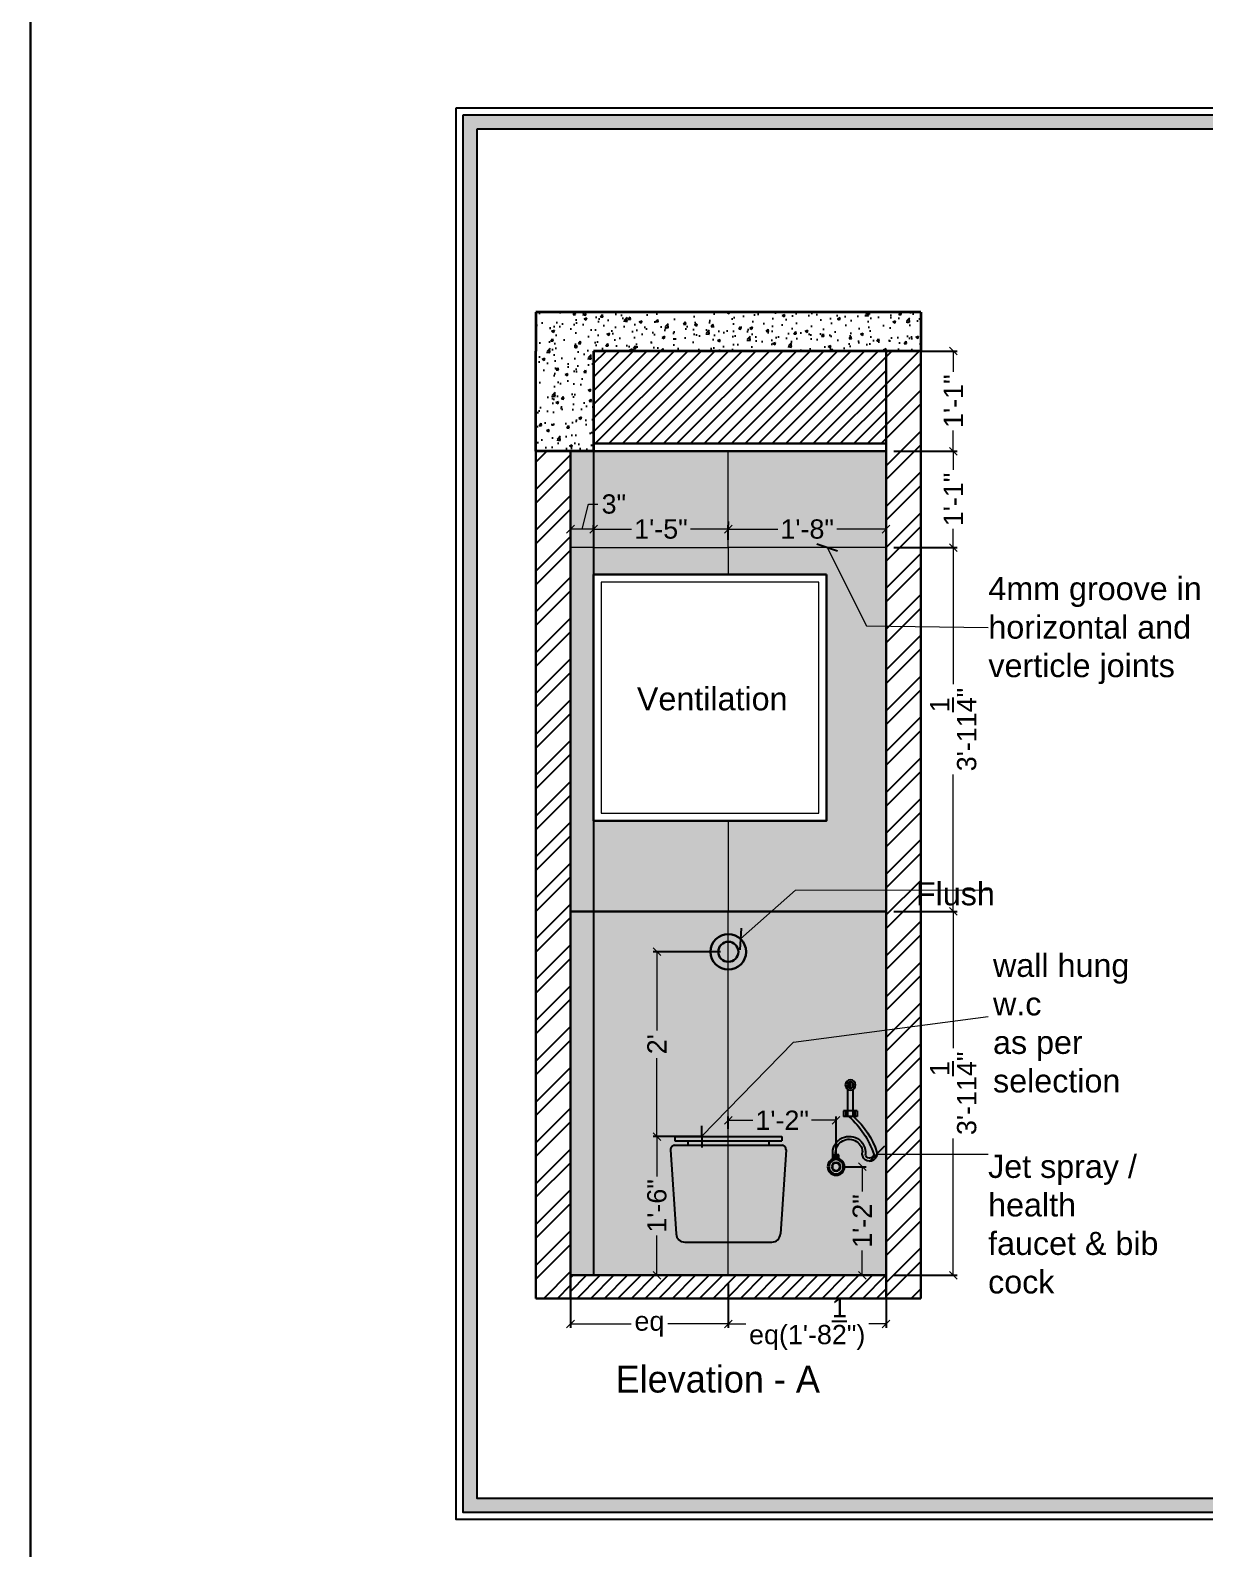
# Model space of a CAD drawing. Header units: millimetres. Extents: x 56222 to 3066687, y -650199 to -121287.
# Drawn here: x 150163.9 to 150316.5, y -183242.7 to -183045.5 of the extents above; entities that cross this region are included whole.
import ezdxf

# ---------------------------------------------------------------- set-up
doc = ezdxf.new("R2010")
doc.units = ezdxf.units.MM
doc.header["$MEASUREMENT"] = 0
doc.header["$PDMODE"] = 35
doc.layers.get('Defpoints').update_dxf_attribs({"color": 220})
for name, color, linetype, lineweight in [('COLUMN', 1, 'Continuous', 30), ('dim05', 1, 'Continuous', 13), ('ELEC.', 5, 'Continuous', 20), ('Flooring', 253, 'Continuous', 30), ('FURNITURE', 32, 'Continuous', 9), ('LABALLING', 1, 'Continuous', 25), ('NAME PLATE', 7, 'Continuous', 25), ('sec. mark', 5, 'Continuous', 25), ('wall', 7, 'Continuous', 30), ('XX~SLAB ( BEAM )~ ( DIM )', 7, 'Continuous', 9)]:
    doc.layers.add(name, color=color, linetype=linetype, lineweight=lineweight)
doc.layers.add('hatch', color=253, linetype='Continuous', lineweight=0, transparency=0.4)
doc.layers.add('SANIT', color=232, linetype='Continuous')
doc.styles.add('Aerial', font='arial.ttf')
doc.styles.add('Arial', font='arial.ttf')
doc.styles.add('DATE', font='swissc.ttf', dxfattribs={"height": 6.75})
doc.styles.get("Standard").update_dxf_attribs({"font": 'arial.ttf', "height": 6})
doc.dimstyles.new('ISO-25', dxfattribs={"dimtxt": 2.5, "dimasz": 1, "dimexe": 0.5, "dimexo": 1, "dimtad": 0, "dimdec": 1, "dimlunit": 4, "dimtxsty": 'Standard', "dimblk": 'OBLIQUE', "dimcen": 2.5, "dimclrd": 1, "dimclre": 1, "dimclrt": 5, "dimadec": 0, "dimazin": 0, "dimtfac": 1, "dimtdec": 1, "dimtmove": 0, "dimatfit": 3, "dimfxl": 1, "dimlwd": -1, "dimarcsym": 0})
doc.dimstyles.new('NEW ', dxfattribs={"dimtxt": 3, "dimasz": 2, "dimexe": 1, "dimexo": 1, "dimgap": 0.089996, "dimtad": 0, "dimtoh": 1, "dimzin": 3, "dimdsep": 46, "dimlunit": 4, "dimtxsty": 'Aerial', "dimblk": 'OBLIQUE', "dimcen": 0.089996, "dimdle": 1, "dimclrd": 252, "dimclre": 252, "dimclrt": 7, "dimadec": 0, "dimazin": 1, "dimtfac": 1, "dimtdec": 0, "dimtofl": 0, "dimtmove": 1, "dimatfit": 3, "dimldrblk": 'OBLIQUE', "dimfxl": 1, "dimtolj": 1, "dimtzin": 0, "dimlwd": 5, "dimlwe": 5, "dimarcsym": 0})

# ---------------------------------------------------------------- blocks, each defined once
blk = doc.blocks.new('sda sdasd')
at = {"ltscale": 0.25, "true_color": 0xffffff}
h = blk.add_hatch(color=7, dxfattribs=at)
h.dxf.hatch_style = 1
h.paths.add_polyline_path([(46521.76, -32072.17, 0.433848), (46521.2, -32071.58), (46507.32, -32071.58, 0.433848), (46506.76, -32072.17), (46507.49, -32083.1, 0.394848), (46508.6, -32084.15), (46519.92, -32084.15, 0.394848), (46521.03, -32083.1)])
h.paths.add_polyline_path([(46521.2, -32070.46), (46507.32, -32070.46), (46507.32, -32071.02), (46521.2, -32071.02)])
h.paths.add_polyline_path([(46519.53, -32071.02), (46508.99, -32071.02), (46508.99, -32071.58), (46519.53, -32071.58)])
at = {"layer": 'SANIT'}
for p, q in [((46507.32, -32070.46), (46507.32, -32071.02)), ((46507.32, -32070.46), (46521.2, -32070.46)), ((46521.2, -32070.46), (46521.2, -32071.02)), ((46506.76, -32072.17), (46507.49, -32083.1)), ((46507.32, -32071.02), (46521.2, -32071.02)), ((46507.32, -32071.58), (46521.2, -32071.58)), ((46508.99, -32071.02), (46508.99, -32071.58)), ((46519.53, -32071.02), (46519.53, -32071.58)), ((46521.76, -32072.17), (46521.03, -32083.1)), ((46508.6, -32084.15), (46519.92, -32084.15))]:
    blk.add_line(p, q, dxfattribs=at)
for centre, radius, start, end in [((46507.32, -32072.14), 0.558, 90, 183.8141), ((46521.2, -32072.14), 0.558, 356.1859, 90), ((46508.6, -32083.03), 1.12, 183.8141, 270), ((46519.92, -32083.03), 1.12, 270, 356.1859)]:
    blk.add_arc(centre, radius, start, end, dxfattribs=at)
blk = doc.blocks.new('_Oblique')
at = {"layer": 'wall', "color": 0, "lineweight": -2}
blk.add_line((-0.5, -0.5), (0.5, 0.5), dxfattribs=at)
blk = doc.blocks.new('*D1346')
at = {"layer": 'Defpoints', "color": 0, "lineweight": 25, "transparency": 16777216}
for p in [(150245.31, -183189.15), (150250.91, -183189.15), (150250.91, -183207.15)]:
    blk.add_point(p, dxfattribs=at)
at = {"layer": 'dim05', "color": 1, "linetype": 'Continuous', "lineweight": -2, "transparency": 16777216}
for p, q in [((150249.91, -183189.15), (150244.81, -183189.15)), ((150249.91, -183207.15), (150244.81, -183207.15))]:
    blk.add_line(p, q, dxfattribs=at)
at = {"layer": 'dim05', "color": 1, "linetype": 'Continuous', "transparency": 16777216}
for p, q in [((150245.31, -183189.15), (150245.31, -183194.32)), ((150245.31, -183207.15), (150245.31, -183201.98))]:
    blk.add_line(p, q, dxfattribs=at)
at = {"layer": 'dim05', "color": 1, "transparency": 16777216}
for p, rotation in [((150245.31, -183189.15), 90), ((150245.31, -183207.15), 270)]:
    blk.add_blockref('_Oblique', p, dxfattribs=dict(at, rotation=rotation))
at = {"layer": 'dim05', "color": 5, "lineweight": 25, "transparency": 16777216, "insert": (150245.31, -183198.15), "char_height": 2.5, "attachment_point": 5, "rotation": 90, "style": 'Arial'}
blk.add_mtext('1\'-6"', dxfattribs=at)
blk = doc.blocks.new('*D1347')
at = {"layer": 'Defpoints', "color": 0, "lineweight": 25, "transparency": 16777216}
for p in [(150245.31, -183165.15), (150254.58, -183165.15, -0.06), (150252.12, -183189.15)]:
    blk.add_point(p, dxfattribs=at)
at = {"layer": 'dim05', "color": 1, "linetype": 'Continuous', "lineweight": -2, "transparency": 16777216}
for p, q in [((150253.58, -183165.15), (150244.81, -183165.15)), ((150251.12, -183189.15), (150244.81, -183189.15))]:
    blk.add_line(p, q, dxfattribs=at)
at = {"layer": 'dim05', "color": 1, "linetype": 'Continuous', "transparency": 16777216}
for p, q in [((150245.31, -183165.15), (150245.31, -183175.36)), ((150245.31, -183189.15), (150245.31, -183178.95))]:
    blk.add_line(p, q, dxfattribs=at)
at = {"layer": 'dim05', "color": 1, "transparency": 16777216}
for p, rotation in [((150245.31, -183165.15), 90), ((150245.31, -183189.15), 270)]:
    blk.add_blockref('_Oblique', p, dxfattribs=dict(at, rotation=rotation))
at = {"layer": 'dim05', "color": 5, "lineweight": 25, "transparency": 16777216, "insert": (150245.31, -183177.15), "char_height": 2.5, "attachment_point": 5, "rotation": 90, "style": 'Arial'}
blk.add_mtext("2'", dxfattribs=at)
blk = doc.blocks.new('*D1344')
at = {"layer": 'Defpoints', "color": 0, "lineweight": 25, "transparency": 16777216}
for p in [(150234.08, -183207.15), (150254.58, -183207.15, -0.06), (150254.58, -183213.48)]:
    blk.add_point(p, dxfattribs=at)
at = {"layer": 'dim05', "color": 1, "linetype": 'Continuous', "lineweight": -2, "transparency": 16777216}
for p, q in [((150234.08, -183208.15), (150234.08, -183213.98)), ((150254.58, -183208.15), (150254.58, -183213.98))]:
    blk.add_line(p, q, dxfattribs=at)
at = {"layer": 'dim05', "color": 1, "linetype": 'Continuous', "transparency": 16777216}
for p, q in [((150234.08, -183213.48), (150241.96, -183213.48)), ((150254.58, -183213.48), (150246.71, -183213.48))]:
    blk.add_line(p, q, dxfattribs=at)
at = {"layer": 'dim05', "color": 1, "transparency": 16777216, "rotation": 180}
blk.add_blockref('_Oblique', (150234.08, -183213.48), dxfattribs=at)
at = {"layer": 'dim05', "color": 1, "transparency": 16777216}
blk.add_blockref('_Oblique', (150254.58, -183213.48), dxfattribs=at)
at = {"layer": 'dim05', "color": 5, "lineweight": 25, "transparency": 16777216, "insert": (150244.33, -183213.48), "char_height": 2.5, "attachment_point": 5, "style": 'Arial'}
blk.add_mtext('eq', dxfattribs=at)
blk = doc.blocks.new('*D1345')
at = {"layer": 'Defpoints', "color": 0, "lineweight": 25, "transparency": 16777216}
for p in [(150254.58, -183207.15, -0.06), (150275.08, -183207.15, -0.12), (150275.08, -183213.48)]:
    blk.add_point(p, dxfattribs=at)
at = {"layer": 'dim05', "color": 1, "linetype": 'Continuous', "lineweight": -2, "transparency": 16777216}
for p, q in [((150254.58, -183208.15), (150254.58, -183213.98)), ((150275.08, -183208.15), (150275.08, -183213.98))]:
    blk.add_line(p, q, dxfattribs=at)
at = {"layer": 'dim05', "color": 1, "linetype": 'Continuous', "transparency": 16777216}
for p, q in [((150254.58, -183213.48), (150256.84, -183213.48)), ((150275.08, -183213.48), (150272.83, -183213.48))]:
    blk.add_line(p, q, dxfattribs=at)
at = {"layer": 'dim05', "color": 1, "transparency": 16777216, "rotation": 180}
blk.add_blockref('_Oblique', (150254.58, -183213.48), dxfattribs=at)
at = {"layer": 'dim05', "color": 1, "transparency": 16777216}
blk.add_blockref('_Oblique', (150275.08, -183213.48), dxfattribs=at)
at = {"layer": 'dim05', "color": 5, "lineweight": 25, "transparency": 16777216, "insert": (150264.83, -183213.48), "char_height": 2.5, "attachment_point": 5, "style": 'Arial'}
blk.add_mtext('eq(1\'-8{\\H1x;\\S1/2;}")', dxfattribs=at)
blk = doc.blocks.new('*D1360')
at = {"layer": 'Defpoints', "color": 0, "lineweight": 25, "transparency": 16777216}
for p in [(150275.08, -183159.91), (150283.81, -183159.91), (150275.08, -183207.15, -0.12)]:
    blk.add_point(p, dxfattribs=at)
at = {"layer": 'dim05', "color": 1, "linetype": 'Continuous', "lineweight": -2, "transparency": 16777216}
for p, q in [((150276.08, -183159.91), (150284.31, -183159.91)), ((150276.08, -183207.15), (150284.31, -183207.15))]:
    blk.add_line(p, q, dxfattribs=at)
at = {"layer": 'dim05', "color": 1, "linetype": 'Continuous', "transparency": 16777216}
for p, q in [((150283.81, -183159.91), (150283.81, -183177.67)), ((150283.81, -183207.15), (150283.81, -183189.4))]:
    blk.add_line(p, q, dxfattribs=at)
at = {"layer": 'dim05', "color": 1, "transparency": 16777216}
for p, rotation in [((150283.81, -183159.91), 90), ((150283.81, -183207.15), 270)]:
    blk.add_blockref('_Oblique', p, dxfattribs=dict(at, rotation=rotation))
at = {"layer": 'dim05', "color": 5, "lineweight": 25, "transparency": 16777216, "insert": (150283.81, -183183.53), "char_height": 2.5, "attachment_point": 5, "rotation": 90, "style": 'Arial'}
blk.add_mtext('3\'-11{\\H1x;\\S1/4;}"', dxfattribs=at)
blk = doc.blocks.new('*D1361')
at = {"layer": 'Defpoints', "color": 0, "lineweight": 25, "transparency": 16777216}
for p in [(150275.08, -183112.67), (150283.81, -183112.67), (150275.08, -183159.91, -0.07)]:
    blk.add_point(p, dxfattribs=at)
at = {"layer": 'dim05', "color": 1, "linetype": 'Continuous', "lineweight": -2, "transparency": 16777216}
for p, q in [((150276.08, -183112.67), (150284.31, -183112.67)), ((150276.08, -183159.91), (150284.31, -183159.91))]:
    blk.add_line(p, q, dxfattribs=at)
at = {"layer": 'dim05', "color": 1, "linetype": 'Continuous', "transparency": 16777216}
for p, q in [((150283.81, -183112.67), (150283.81, -183130.42)), ((150283.81, -183159.91), (150283.81, -183142.15))]:
    blk.add_line(p, q, dxfattribs=at)
at = {"layer": 'dim05', "color": 1, "transparency": 16777216}
for p, rotation in [((150283.81, -183112.67), 90), ((150283.81, -183159.91), 270)]:
    blk.add_blockref('_Oblique', p, dxfattribs=dict(at, rotation=rotation))
at = {"layer": 'dim05', "color": 5, "lineweight": 25, "transparency": 16777216, "insert": (150283.81, -183136.29), "char_height": 2.5, "attachment_point": 5, "rotation": 90, "style": 'Arial'}
blk.add_mtext('3\'-11{\\H1x;\\S1/4;}"', dxfattribs=at)
blk = doc.blocks.new('*D1362')
at = {"layer": 'Defpoints', "color": 0, "lineweight": 25, "transparency": 16777216}
for p in [(150275.08, -183100.15), (150283.81, -183100.15), (150275.08, -183112.67, -0.03)]:
    blk.add_point(p, dxfattribs=at)
at = {"layer": 'dim05', "color": 1, "linetype": 'Continuous', "lineweight": -2, "transparency": 16777216}
for p, q in [((150276.08, -183100.15), (150284.31, -183100.15)), ((150276.08, -183112.67), (150284.31, -183112.67))]:
    blk.add_line(p, q, dxfattribs=at)
at = {"layer": 'dim05', "color": 1, "linetype": 'Continuous', "transparency": 16777216}
for p, q in [((150283.81, -183100.15), (150283.81, -183102.58)), ((150283.81, -183112.67), (150283.81, -183110.24))]:
    blk.add_line(p, q, dxfattribs=at)
at = {"layer": 'dim05', "color": 1, "transparency": 16777216}
for p, rotation in [((150283.81, -183100.15), 90), ((150283.81, -183112.67), 270)]:
    blk.add_blockref('_Oblique', p, dxfattribs=dict(at, rotation=rotation))
at = {"layer": 'dim05', "color": 5, "lineweight": 25, "transparency": 16777216, "insert": (150283.81, -183106.41), "char_height": 2.5, "attachment_point": 5, "rotation": 90, "style": 'Arial'}
blk.add_mtext('1\'-1"', dxfattribs=at)
blk = doc.blocks.new('*D1363')
at = {"layer": 'Defpoints', "color": 0, "lineweight": 25, "transparency": 16777216}
for p in [(150254.58, -183110.27), (150254.58, -183112.67), (150275.08, -183112.67, -0.03)]:
    blk.add_point(p, dxfattribs=at)
at = {"layer": 'dim05', "color": 1, "linetype": 'Continuous', "lineweight": -2, "transparency": 16777216}
for p, q in [((150254.58, -183111.67), (150254.58, -183109.77)), ((150275.08, -183111.67), (150275.08, -183109.77))]:
    blk.add_line(p, q, dxfattribs=at)
at = {"layer": 'dim05', "color": 1, "linetype": 'Continuous', "transparency": 16777216}
for p, q in [((150254.58, -183110.27), (150261, -183110.27)), ((150275.08, -183110.27), (150268.66, -183110.27))]:
    blk.add_line(p, q, dxfattribs=at)
at = {"layer": 'dim05', "color": 1, "transparency": 16777216, "rotation": 180}
blk.add_blockref('_Oblique', (150254.58, -183110.27), dxfattribs=at)
at = {"layer": 'dim05', "color": 1, "transparency": 16777216}
blk.add_blockref('_Oblique', (150275.08, -183110.27), dxfattribs=at)
at = {"layer": 'dim05', "color": 5, "lineweight": 25, "transparency": 16777216, "insert": (150264.83, -183110.27), "char_height": 2.5, "attachment_point": 5, "style": 'Arial'}
blk.add_mtext('1\'-8"', dxfattribs=at)
blk = doc.blocks.new('*D1364')
at = {"layer": 'Defpoints', "color": 0, "lineweight": 25, "transparency": 16777216}
for p in [(150237.08, -183110.27), (150237.08, -183110.27), (150254.58, -183110.27)]:
    blk.add_point(p, dxfattribs=at)
at = {"layer": 'dim05', "color": 1, "linetype": 'Continuous', "lineweight": -2, "transparency": 16777216}
for p, q in [((150237.08, -183109.27), (150237.08, -183109.77)), ((150254.58, -183109.27), (150254.58, -183109.77))]:
    blk.add_line(p, q, dxfattribs=at)
at = {"layer": 'dim05', "color": 1, "linetype": 'Continuous', "transparency": 16777216}
for p, q in [((150237.08, -183110.27), (150242, -183110.27)), ((150254.58, -183110.27), (150249.66, -183110.27))]:
    blk.add_line(p, q, dxfattribs=at)
at = {"layer": 'dim05', "color": 1, "transparency": 16777216, "rotation": 180}
blk.add_blockref('_Oblique', (150237.08, -183110.27), dxfattribs=at)
at = {"layer": 'dim05', "color": 1, "transparency": 16777216}
blk.add_blockref('_Oblique', (150254.58, -183110.27), dxfattribs=at)
at = {"layer": 'dim05', "color": 5, "lineweight": 25, "transparency": 16777216, "insert": (150245.83, -183110.27), "char_height": 2.5, "attachment_point": 5, "style": 'Arial'}
blk.add_mtext('1\'-5"', dxfattribs=at)
blk = doc.blocks.new('*D1365')
at = {"layer": 'Defpoints', "color": 0, "lineweight": 25, "transparency": 16777216}
for p in [(150234.08, -183110.27), (150234.08, -183110.27), (150237.08, -183111.2)]:
    blk.add_point(p, dxfattribs=at)
at = {"layer": 'dim05', "color": 1, "linetype": 'Continuous', "transparency": 16777216}
for p, q in [((150235.58, -183110.27), (150236.4, -183107.02)), ((150236.4, -183107.02), (150237.65, -183107.02)), ((150237.08, -183110.27), (150234.08, -183110.27))]:
    blk.add_line(p, q, dxfattribs=at)
at = {"layer": 'dim05', "color": 1, "linetype": 'Continuous', "lineweight": -2, "transparency": 16777216}
for p, q in [((150237.08, -183110.2), (150237.08, -183109.77)), ((150234.08, -183111.27), (150234.08, -183110.77))]:
    blk.add_line(p, q, dxfattribs=at)
at = {"layer": 'dim05', "color": 1, "transparency": 16777216, "rotation": 180}
blk.add_blockref('_Oblique', (150234.08, -183110.27), dxfattribs=at)
at = {"layer": 'dim05', "color": 1, "transparency": 16777216}
blk.add_blockref('_Oblique', (150237.08, -183110.27), dxfattribs=at)
at = {"layer": 'dim05', "color": 5, "lineweight": 25, "transparency": 16777216, "insert": (150239.71, -183107.02), "char_height": 2.5, "attachment_point": 5, "style": 'Arial'}
blk.add_mtext('3"', dxfattribs=at)
blk = doc.blocks.new('*D1366')
at = {"layer": 'Defpoints', "color": 0, "lineweight": 25, "transparency": 16777216}
for p in [(150268.58, -183187.02), (150254.58, -183189.15), (150268.58, -183193.08)]:
    blk.add_point(p, dxfattribs=at)
at = {"layer": 'dim05', "color": 1, "linetype": 'Continuous', "lineweight": -2, "transparency": 16777216}
for p, q in [((150254.58, -183188.15), (150254.58, -183186.52)), ((150268.58, -183192.08), (150268.58, -183186.52))]:
    blk.add_line(p, q, dxfattribs=at)
at = {"layer": 'dim05', "color": 1, "linetype": 'Continuous', "transparency": 16777216}
for p, q in [((150254.58, -183187.02), (150257.75, -183187.02)), ((150268.58, -183187.02), (150265.41, -183187.02))]:
    blk.add_line(p, q, dxfattribs=at)
at = {"layer": 'dim05', "color": 1, "transparency": 16777216, "rotation": 180}
blk.add_blockref('_Oblique', (150254.58, -183187.02), dxfattribs=at)
at = {"layer": 'dim05', "color": 1, "transparency": 16777216}
blk.add_blockref('_Oblique', (150268.58, -183187.02), dxfattribs=at)
at = {"layer": 'dim05', "color": 5, "lineweight": 25, "transparency": 16777216, "insert": (150261.58, -183187.02), "char_height": 2.5, "attachment_point": 5, "style": 'Arial'}
blk.add_mtext('1\'-2"', dxfattribs=at)
blk = doc.blocks.new('*D1348')
at = {"layer": 'Defpoints', "color": 0, "lineweight": 25, "transparency": 16777216}
for p in [(150275.08, -183087.15), (150283.81, -183087.15), (150275.08, -183100.15)]:
    blk.add_point(p, dxfattribs=at)
at = {"layer": 'dim05', "color": 1, "linetype": 'Continuous', "lineweight": -2, "transparency": 16777216}
for p, q in [((150276.08, -183087.15), (150284.31, -183087.15)), ((150276.08, -183100.15), (150284.31, -183100.15))]:
    blk.add_line(p, q, dxfattribs=at)
at = {"layer": 'dim05', "color": 1, "linetype": 'Continuous', "transparency": 16777216}
for p, q in [((150283.81, -183087.15), (150283.81, -183089.82)), ((150283.81, -183100.15), (150283.81, -183097.48))]:
    blk.add_line(p, q, dxfattribs=at)
at = {"layer": 'dim05', "color": 1, "transparency": 16777216}
for p, rotation in [((150283.81, -183087.15), 90), ((150283.81, -183100.15), 270)]:
    blk.add_blockref('_Oblique', p, dxfattribs=dict(at, rotation=rotation))
at = {"layer": 'dim05', "color": 5, "lineweight": 25, "transparency": 16777216, "insert": (150283.81, -183093.65), "char_height": 2.5, "attachment_point": 5, "rotation": 90, "style": 'Arial'}
blk.add_mtext('1\'-1"', dxfattribs=at)
blk = doc.blocks.new('HANDSPRAY')
at = {"layer": 'SANIT'}
h = blk.add_hatch(dxfattribs=at)
h.set_pattern_fill('DOTS', color=256, scale=100, angle=270, style=0)
h.set_pattern_definition([(90, (24140.49514, 35168.0262), (0.2395833333, 0.1197916667), [0, -0.2395833333])])
h.paths.add_polyline_path([(20863.85, 3019.23, -1), (20863.05, 3019.23, -1)])
for p, q in [((20863.11, 3015.12), (20863.11, 3018.66)), ((20863.79, 3015.12), (20863.79, 3018.66)), ((20862.56, 3015.89), (20862.86, 3015.89)), ((20862.56, 3015.89), (20862.56, 3015.12)), ((20862.56, 3015.12), (20864.33, 3015.12)), ((20862.86, 3015.89), (20862.86, 3015.12)), ((20864.04, 3015.89), (20864.33, 3015.89)), ((20864.04, 3015.89), (20864.04, 3015.12)), ((20864.33, 3015.89), (20864.33, 3015.12)), ((20864.94, 3010.18), (20865.73, 3010.18)), ((20864.94, 3009.63), (20864.94, 3010.18)), ((20865.05, 3010.18), (20865.05, 3009.68)), ((20865.17, 3009.53), (20865.17, 3009.52)), ((20865.21, 3010.18), (20865.21, 3009.71)), ((20865.47, 3010.18), (20865.47, 3009.7)), ((20865.5, 3009.53), (20865.5, 3009.51)), ((20865.63, 3010.18), (20865.63, 3009.66)), ((20865.73, 3009.63), (20865.73, 3010.18))]:
    blk.add_line(p, q, dxfattribs=at)
blk.add_lwpolyline([(20862.86, 3015.89), (20864.33, 3015.89)], dxfattribs=at)
for centre, radius in [((20863.45, 3019.23), 0.663), ((20863.45, 3019.23), 0.398), ((20865.31, 3008.61), 1.11), ((20865.31, 3008.61), 0.929), ((20865.31, 3008.61), 0.575), ((20865.31, 3008.61), 0.486)]:
    blk.add_circle(centre, radius, dxfattribs=at)
for centre, radius, start, end in [((20869.69, 3007.47), 10.13, 130.9639, 162.7048), ((20871.18, 3006.67), 11.34, 131.8666, 161.6382), ((20863.62, 3010.44), 2.12, 353.1553, 184.7321), ((20860.95, 3010.28), 0.955, 168.0925, 16.222), ((20863.62, 3010.44), 1.75, 353.1553, 176.3727), ((20860.96, 3010.27), 0.543, 182.6562, 359.3006)]:
    blk.add_arc(centre, radius, start, end, dxfattribs=at)
blk = doc.blocks.new('*D1341')
at = {"layer": 'Defpoints', "color": 0, "lineweight": 25, "transparency": 16777216}
for p in [(150268.58, -183193.07), (150268.58, -183207.15), (150271.98, -183207.15)]:
    blk.add_point(p, dxfattribs=at)
at = {"layer": 'dim05', "color": 1, "linetype": 'Continuous', "lineweight": -2, "transparency": 16777216}
for p, q in [((150269.58, -183193.07), (150272.48, -183193.07)), ((150269.58, -183207.15), (150272.48, -183207.15))]:
    blk.add_line(p, q, dxfattribs=at)
at = {"layer": 'dim05', "color": 1, "linetype": 'Continuous', "transparency": 16777216}
for p, q in [((150271.98, -183193.07), (150271.98, -183196.28)), ((150271.98, -183207.15), (150271.98, -183203.94))]:
    blk.add_line(p, q, dxfattribs=at)
at = {"layer": 'dim05', "color": 1, "transparency": 16777216}
for p, rotation in [((150271.98, -183193.07), 90), ((150271.98, -183207.15), 270)]:
    blk.add_blockref('_Oblique', p, dxfattribs=dict(at, rotation=rotation))
at = {"layer": 'dim05', "color": 5, "lineweight": 25, "transparency": 16777216, "insert": (150271.98, -183200.11), "char_height": 2.5, "attachment_point": 5, "rotation": 90, "style": 'Arial'}
blk.add_mtext('1\'-2"', dxfattribs=at)

msp = doc.modelspace()

# ---------------------------------------------------------------- hatches: boundary and pattern name
at = {"layer": 'hatch', "linetype": 'Continuous', "lineweight": 25}
h = msp.add_hatch(dxfattribs=at)
h.set_pattern_fill('AR-CONC', color=256, scale=0.5)
h.set_pattern_definition([(50, (1106.4925, 1460.793), (3.586300913, -0.313760675), [0.375, -4.125]), (355, (1106.4925, 1460.793), (-0.69375667, 3.76096067), [0.3, -3.3]), (100.4514445, (1106.7914, 1460.767), (2.892544234, 3.447199955), [0.31870096, -3.50571056]), (46.1842, (1106.4925, 1461.793), (5.33620665, -0.8275964), [0.5625, -6.1875]), (96.6356355, (1106.937, 1461.724), (4.67330973, 4.870593), [0.47805171, -5.2585688]), (351.184164, (1106.4925, 1461.793), (4.67330973, 4.870593), [0.45, -4.95]), (21, (1106.9925, 1461.543), (2.98453526, -2.013094453), [0.375, -4.125]), (326, (1106.9925, 1461.543), (1.21657666, 3.625750225), [0.3, -3.3]), (71.4514447, (1107.2412, 1461.3752), (4.201111884, 1.612655764), [0.31870095, -3.50571056]), (37.5, (1106.4925, 1460.793), (0.0607992766, 1.664469269), [0, -3.26, 0, -3.35, 0, -3.3125]), (7.5, (1106.4925, 1460.793), (1.315347687, 1.97205856), [0, -1.91, 0, -3.185, 0, -1.2625]), (327.5, (1105.3775, 1460.793), (2.669112181, -0.112774359), [0, -1.25, 0, -3.9, 0, -5.175]), (317.5, (1104.8775, 1460.793), (2.915930847, 0.500524912), [0, -1.625, 0, -2.59, 0, -3.675])])
h.paths.add_polyline_path([(150279.583, -183082.094), (150229.583, -183082.094), (150229.583, -183087.154), (150229.583, -183100.154), (150237.082, -183100.154), (150237.082, -183087.154), (150279.583, -183087.154)])
h = msp.add_hatch(dxfattribs=at)
h.set_pattern_fill('ANSI32', color=256, scale=10, style=0)
h.set_pattern_definition([(45, (1106.4925, 1460.793), (-2.65165043, 2.65165043), []), (45, (1108.2603, 1460.793), (-2.65165043, 2.65165043), [])])
h.paths.add_polyline_path([(150279.583, -183087.154), (150275.083, -183087.154), (150275.083, -183093.093), (150275.084, -183093.093), (150275.084, -183112.666), (150275.084, -183112.666), (150275.083, -183159.91), (150275.083, -183207.154), (150275.083, -183210.153), (150279.583, -183210.153)])
h.paths.add_polyline_path([(150234.083, -183100.154), (150229.583, -183100.154), (150229.583, -183210.154), (150234.083, -183210.154)])
h = msp.add_hatch(dxfattribs=at)
h.set_pattern_fill('ANSI31', color=6, scale=10)
h.set_pattern_definition([(45, (1106.4925, 1460.793), (-0.8838834765, 0.8838834765), [])])
h.paths.add_polyline_path([(150275.083, -183087.154), (150237.082, -183087.154), (150237.082, -183099.154), (150275.083, -183099.154)])
at = {"layer": 'hatch', "linetype": 'Continuous', "lineweight": 25, "true_color": 0xe9d9ba, "transparency": 33554546}
h = msp.add_hatch(dxfattribs=at)
h.set_pattern_fill('AR-CONC', color=254, scale=0.1)
h.set_pattern_definition([(50, (1095.3605, 1892.38556), (0.7172601826, -0.062752135), [0.075, -0.825]), (355, (1095.3605, 1892.38556), (-0.1387513336, 0.7521921337), [0.06, -0.66]), (100.45144446, (1095.4203, 1892.3803), (0.5785088467, 0.689439991), [0.063740192, -0.701142112]), (46.1842, (1095.3605, 1892.5856), (1.0672413307, -0.1655192808), [0.1125, -1.2375]), (96.6356355, (1095.4494, 1892.5718), (0.9346619457, 0.974118601), [0.095610342, -1.05171376]), (351.184164, (1095.3605, 1892.5856), (0.934661945, 0.9741186003), [0.09, -0.990000001]), (21, (1095.4605, 1892.53556), (0.5969070521, -0.4026188907), [0.075, -0.825]), (326, (1095.4605, 1892.53556), (0.243315332, 0.725150045), [0.06, -0.66]), (71.45144474, (1095.51025, 1892.502), (0.8402223767, 0.3225311528), [0.06374019, -0.701142112]), (37.5, (1095.3605, 1892.38556), (0.01215985532, 0.33289385383), [0, -0.652, 0, -0.67, 0, -0.6625]), (7.5, (1095.3605, 1892.38556), (0.26306953744, 0.3944117119), [0, -0.382, 0, -0.637, 0, -0.2525]), (327.5, (1095.1375, 1892.38556), (0.53382243617, -0.02255487173), [0, -0.25, 0, -0.78, 0, -1.035]), (317.5, (1095.0375, 1892.38556), (0.5831861693, 0.1001049823), [0, -0.325, 0, -0.518, 0, -0.735])])
h.paths.add_polyline_path([(150254.583, -183148.153), (150237.084, -183148.153), (150237.084, -183159.909), (150254.583, -183159.909)])
h.paths.add_polyline_path([(150275.083, -183112.665), (150254.584, -183112.665), (150254.584, -183116.153), (150267.333, -183116.153), (150267.333, -183148.153), (150254.584, -183148.153), (150254.584, -183159.91), (150275.083, -183159.91)])
h.paths.add_polyline_path([(150275.084, -183100.154), (150254.584, -183100.154), (150254.584, -183112.665), (150275.083, -183112.665), (150275.084, -183112.665)])
h.paths.add_polyline_path([(150254.584, -183100.154), (150237.089, -183100.154), (150237.089, -183112.665), (150254.584, -183112.665)])
h.paths.add_polyline_path([(150254.584, -183112.665), (150237.084, -183112.666), (150237.084, -183116.153), (150254.584, -183116.153)])
h.paths.add_polyline_path([(150237.085, -183100.154), (150237.084, -183100.154), (150237.084, -183112.665), (150237.089, -183112.665), (150237.089, -183100.154), (150237.085, -183100.154), (150237.084, -183112.665), (150237.084, -183112.665), (150237.084, -183100.154), (150234.084, -183100.153), (150234.084, -183112.665), (150237.084, -183112.665)])
h.paths.add_polyline_path([(150237.084, -183112.666), (150234.083, -183112.666), (150234.084, -183140.153), (150234.083, -183159.906), (150237.017, -183159.91), (150237.083, -183159.91), (150237.083, -183159.909), (150234.088, -183159.909), (150234.088, -183159.91), (150237.017, -183159.91), (150234.088, -183159.906), (150234.088, -183159.909), (150237.083, -183159.909)])
h.paths.add_polyline_path([(150237.084, -183159.91), (150237.017, -183159.91), (150234.088, -183159.91), (150234.078, -183207.15), (150237.075, -183207.154)])
h.paths.add_polyline_path([(150254.583, -183159.91), (150237.084, -183159.91), (150237.084, -183207.154), (150254.583, -183207.154)])
h.paths.add_polyline_path([(150275.083, -183159.91), (150254.583, -183159.91), (150254.583, -183207.154), (150275.083, -183207.154)])
at = {"layer": 'hatch', "linetype": 'Continuous', "lineweight": 25}
h = msp.add_hatch(dxfattribs=at)
h.set_pattern_fill('ANSI31', color=256, scale=10, style=0)
h.set_pattern_definition([(45, (-5020.5023, -1854.487), (-0.8838834765, 0.8838834765), [])])
h.paths.add_polyline_path([(150275.083, -183207.154), (150252.833, -183207.154), (150234.083, -183207.154), (150234.083, -183210.154), (150275.083, -183210.154)])
h = msp.add_hatch(dxfattribs=at)
h.set_pattern_fill('ANSI31', color=256, scale=10, style=0)
h.set_pattern_definition([(45, (-5008.0194, -1854.487), (-0.8838834765, 0.8838834765), [])])
h.paths.add_polyline_path([(150385.123, -183207.154), (150360.934, -183207.154), (150337.312, -183207.154), (150313.123, -183207.154), (150321.61, -183207.154), (150321.61, -183210.154), (150385.123, -183210.154)])
at = {"layer": 'NAME PLATE', "true_color": 0xd39e00}
h = msp.add_hatch(color=42, dxfattribs=at)
h.paths.add_polyline_path([(150220.133, -183056.479), (150220.133, -183237.944), (150477.942, -183237.944), (150477.942, -183056.479)])
h.paths.add_polyline_path([(150221.942, -183058.288), (150476.133, -183058.288), (150476.133, -183236.135), (150221.942, -183236.135)], flags=16)

# ---------------------------------------------------------------- linework, layer by layer
at = {"color": 6, "lineweight": 30}
for p, q in [((150275.083, -183100.154), (150234.083, -183100.154)), ((150275.083, -183099.154), (150237.082, -183099.154))]:
    msp.add_line(p, q, dxfattribs=at)
at = {"color": 3, "lineweight": 30, "ltscale": 0.25}
for radius in [2.304, 1.304]:
    msp.add_circle((150254.583, -183165.154, -0.059), radius, dxfattribs=at)
at = {"layer": 'COLUMN', "linetype": 'Continuous', "lineweight": 25}
msp.add_line((150237.085, -183100.154), (150237.082, -183207.154), dxfattribs=at)
at = {"layer": 'dim05', "color": 1, "lineweight": 35}
for p, q in [((150279.583, -183082.094), (150229.583, -183082.094)), ((150229.583, -183082.094), (150229.583, -183087.154)), ((150279.583, -183082.094, 0.003), (150279.583, -183087.154, 0.003)), ((150279.583, -183087.154), (150237.082, -183087.154))]:
    msp.add_line(p, q, dxfattribs=at)
msp.add_lwpolyline([(150237.082, -183087.154), (150237.082, -183100.154), (150229.583, -183100.154), (150229.583, -183087.154)], dxfattribs=at)
at = {"layer": 'Flooring', "ltscale": 4}
msp.add_line((150275.083, -183207.153, -0.123), (150234.083, -183207.154), dxfattribs=at)
at = {"layer": 'FURNITURE'}
for points in [[(150234.084, -183100.153), (150237.085, -183100.154), (150237.084, -183112.666), (150234.083, -183112.665)], [(150254.584, -183100.154), (150237.084, -183100.154), (150237.084, -183112.666), (150254.584, -183112.665)], [(150254.584, -183100.154), (150275.084, -183100.154), (150275.084, -183112.665), (150254.584, -183112.665)], [(150234.088, -183159.906), (150237.084, -183159.91), (150237.075, -183207.154), (150234.078, -183207.15)], [(150254.583, -183159.91), (150237.082, -183159.91), (150237.082, -183207.154), (150254.583, -183207.154)], [(150254.583, -183159.91), (150275.083, -183159.91), (150275.083, -183207.154), (150254.583, -183207.154)]]:
    msp.add_lwpolyline(points, close=True, dxfattribs=at)
for points in [[(150234.084, -183140.153), (150234.083, -183159.909), (150237.083, -183159.909), (150237.084, -183112.665), (150234.083, -183112.665), (150234.084, -183140.153)], [(150254.583, -183148.154), (150254.583, -183159.909), (150237.083, -183159.909), (150237.084, -183112.665), (150254.584, -183112.665), (150254.584, -183116.154)], [(150254.583, -183148.154), (150254.583, -183159.909), (150275.083, -183159.91), (150275.084, -183112.666), (150254.584, -183112.665), (150254.584, -183116.154)]]:
    msp.add_lwpolyline(points, dxfattribs=at)
at = {"layer": 'NAME PLATE', "color": 42, "true_color": 0xd39e00}
for points in [[(150219.228, -183055.574), (150478.847, -183055.574), (150478.847, -183238.849), (150219.228, -183238.849)], [(150220.133, -183056.479), (150477.942, -183056.479), (150477.942, -183237.944), (150220.133, -183237.944)], [(150221.942, -183058.288), (150476.133, -183058.288), (150476.133, -183236.135), (150221.942, -183236.135)]]:
    msp.add_lwpolyline(points, close=True, dxfattribs=at)
at = {"layer": 'wall', "lineweight": 30}
for p, q in [((150275.083, -183087.154), (150275.083, -183210.154, -0.126)), ((150279.583, -183087.154), (150279.583, -183210.154, -0.126)), ((150229.583, -183100.154), (150229.583, -183210.154)), ((150234.079, -183100.153), (150234.083, -183210.154)), ((150234.083, -183159.91), (150275.083, -183159.91, -0.074)), ((150279.583, -183210.153, -0.126), (150229.583, -183210.154))]:
    msp.add_line(p, q, dxfattribs=at)
msp.add_lwpolyline([(150267.333, -183116.153), (150237.083, -183116.153), (150237.083, -183148.153), (150267.333, -183148.153)], close=True, dxfattribs=at)
at = {"layer": 'wall', "lineweight": 0}
msp.add_lwpolyline([(150266.333, -183117.153), (150238.083, -183117.153), (150238.083, -183147.153), (150266.333, -183147.153)], close=True, dxfattribs=at)
at = {"layer": 'XX~SLAB ( BEAM )~ ( DIM )', "color": 85, "lineweight": 30, "true_color": 0x58ba48}
msp.add_lwpolyline([(150163.914, -182450.771), (150514.418, -182450.771), (150514.418, -183657.613), (150163.914, -183657.613)], close=True, dxfattribs=at)

# ---------------------------------------------------------------- block references
at = {"layer": 'ELEC.'}
msp.add_blockref('sda sdasd', (103740.323, -151118.691, -0.059), dxfattribs=at)
at = {"layer": 'FURNITURE', "xscale": -1}
msp.add_blockref('HANDSPRAY', (171133.892, -186201.676), dxfattribs=at)

# ---------------------------------------------------------------- texts
at = {"layer": 'LABALLING', "lineweight": 5, "ltscale": 4, "char_height": 3}
for s, insert, width, attachment_point in [('4mm groove in horizontal and verticle joints', (150288.37, -183116.485), 34.35798, 1), ('\\pxql;Ventilation', (150272.54, -183130.795), 29.83328, 3), ('\\pxql;wall hung w.c \\Pas per selection', (150312.524, -183183.454), 23.55154, 9), ('\\pxql;Jet spray / health \\Pfaucet & bib cock', (150311.999, -183209.56), 23.66544, 9)]:
    msp.add_mtext(s, dxfattribs=dict(at, insert=insert, width=width, attachment_point=attachment_point))
at = {"layer": 'LABALLING', "lineweight": 5, "ltscale": 4, "insert": (150289.203, -183159.156, -0.074), "char_height": 3, "attachment_point": 9}
msp.add_mtext('\\pxql;Flush', dxfattribs=at)
at = {"layer": 'sec. mark', "lineweight": 20, "insert": (150218.313, -183218.885), "char_height": 3.5, "attachment_point": 1, "style": 'DATE'}
msp.add_mtext_dynamic_manual_height_columns('\\pxqc;{\\fCentury Gothic|b0|i0|c0|p34;\\C5;Elevation - A}', width=69.80774, gutter_width=1.159, heights=[0], dxfattribs=at)

# ---------------------------------------------------------------- dimensions: what is measured, and where the dimension line sits
at = {"layer": 'dim05', "color": 27, "lineweight": 25, "true_color": 0x7d5120}
for base, p1, p2, override, picture, middle in [((150283.81, -183087.154), (150275.083, -183100.154), (150275.083, -183087.154), {"dimdec": 0, "dimtxsty": 'Arial', "dimtmove": 1}, '*D1348', (150283.81, -183093.654)), ((150283.81, -183100.154), (150275.083, -183112.665, -0.026), (150275.084, -183100.154), {"dimdec": 0, "dimtxsty": 'Arial', "dimtmove": 1}, '*D1362', (150283.81, -183106.41)), ((150283.81, -183112.666), (150275.083, -183159.91, -0.074), (150275.083, -183112.666), {"dimdec": 2, "dimtxsty": 'Arial', "dimtmove": 1}, '*D1361', (150283.81, -183136.288)), ((150283.81, -183159.91), (150275.083, -183207.153, -0.123), (150275.084, -183159.91), {"dimdec": 2, "dimtxsty": 'Arial', "dimtmove": 1}, '*D1360', (150283.81, -183183.532)), ((150245.312, -183165.154), (150252.115, -183189.154), (150254.583, -183165.154, -0.059), {"dimdec": 2, "dimtxsty": 'Arial', "dimtmove": 1}, '*D1347', (150245.312, -183177.154)), ((150245.312, -183189.154), (150250.907, -183207.154), (150250.907, -183189.154), {"dimdec": 2, "dimtxsty": 'Arial', "dimtmove": 1}, '*D1346', (150245.312, -183198.154)), ((150271.975, -183207.154), (150268.583, -183193.071), (150268.583, -183207.154), {"dimdec": 2, "dimtxsty": 'Arial', "dimtmove": 1}, '*D1341', (150271.975, -183200.112))]:
    dim = msp.add_linear_dim(base=base, p1=p1, p2=p2, angle=90, dimstyle='ISO-25', override=override, dxfattribs=at)
    dim.commit()
    dim.dimension.update_dxf_attribs({"geometry": picture, "text_midpoint": middle})
dim = msp.add_linear_dim(base=(150234.083, -183110.275), p1=(150237.084, -183111.205), p2=(150234.083, -183110.274), dimstyle='ISO-25', override={"dimdec": 0, "dimtxsty": 'Arial', "dimtmove": 1}, dxfattribs=at)
dim.commit()
dim.dimension.update_dxf_attribs({"geometry": '*D1365', "text_midpoint": (150238.273, -183107.023), "dimtype": 160})
for base, p1, p2, override, picture, middle in [((150237.085, -183110.275), (150254.584, -183110.275), (150237.085, -183110.275), {"dimdec": 0, "dimtxsty": 'Arial', "dimtmove": 1}, '*D1364', (150245.835, -183110.275)), ((150254.585, -183110.275), (150275.083, -183112.665, -0.026), (150254.585, -183112.665), {"dimdec": 0, "dimtxsty": 'Arial', "dimtmove": 1}, '*D1363', (150264.834, -183110.275)), ((150268.583, -183187.02), (150254.583, -183189.154), (150268.583, -183193.084), {"dimdec": 2, "dimtxsty": 'Arial', "dimtmove": 1}, '*D1366', (150261.583, -183187.02))]:
    dim = msp.add_linear_dim(base=base, p1=p1, p2=p2, dimstyle='ISO-25', override=override, dxfattribs=at)
    dim.commit()
    dim.dimension.update_dxf_attribs({"geometry": picture, "text_midpoint": middle})
for base, p1, p2, text, picture, middle in [((150254.583, -183213.483), (150234.083, -183207.154), (150254.583, -183207.154, -0.061), 'eq', '*D1344', (150244.333, -183213.483)), ((150275.083, -183213.483), (150254.583, -183207.154, -0.061), (150275.083, -183207.153, -0.123), 'eq(<>)', '*D1345', (150264.833, -183213.483))]:
    dim = msp.add_linear_dim(base=base, p1=p1, p2=p2, text=text, dimstyle='ISO-25', override={"dimdec": 2, "dimtxsty": 'Arial', "dimtmove": 1}, dxfattribs=at)
    dim.commit()
    dim.dimension.update_dxf_attribs({"geometry": picture, "text_midpoint": middle})

# ---------------------------------------------------------------- leaders
at = {"layer": 'LABALLING', "lineweight": 5, "ltscale": 2}
for points in [[(150267.414, -183112.666), (150272.544, -183122.845), (150288.333, -183123.031)], [(150256.163, -183163.477, -0.059), (150263.31, -183157.158, -0.059), (150288.333, -183157.111, -0.059)], [(150251.115, -183189.154), (150263.056, -183176.884), (150288.333, -183173.558)], [(150273.892, -183191.408), (150288.333, -183191.408)]]:
    msp.add_leader(points, dimstyle='NEW ', override={"dimexe": 7, "dimexo": 7, "dimclrd": 1, "dimfxl": 200, "dimfxlon": 1, "dimarcsym": 2}, dxfattribs=at)

doc.saveas('drawing.dxf')
